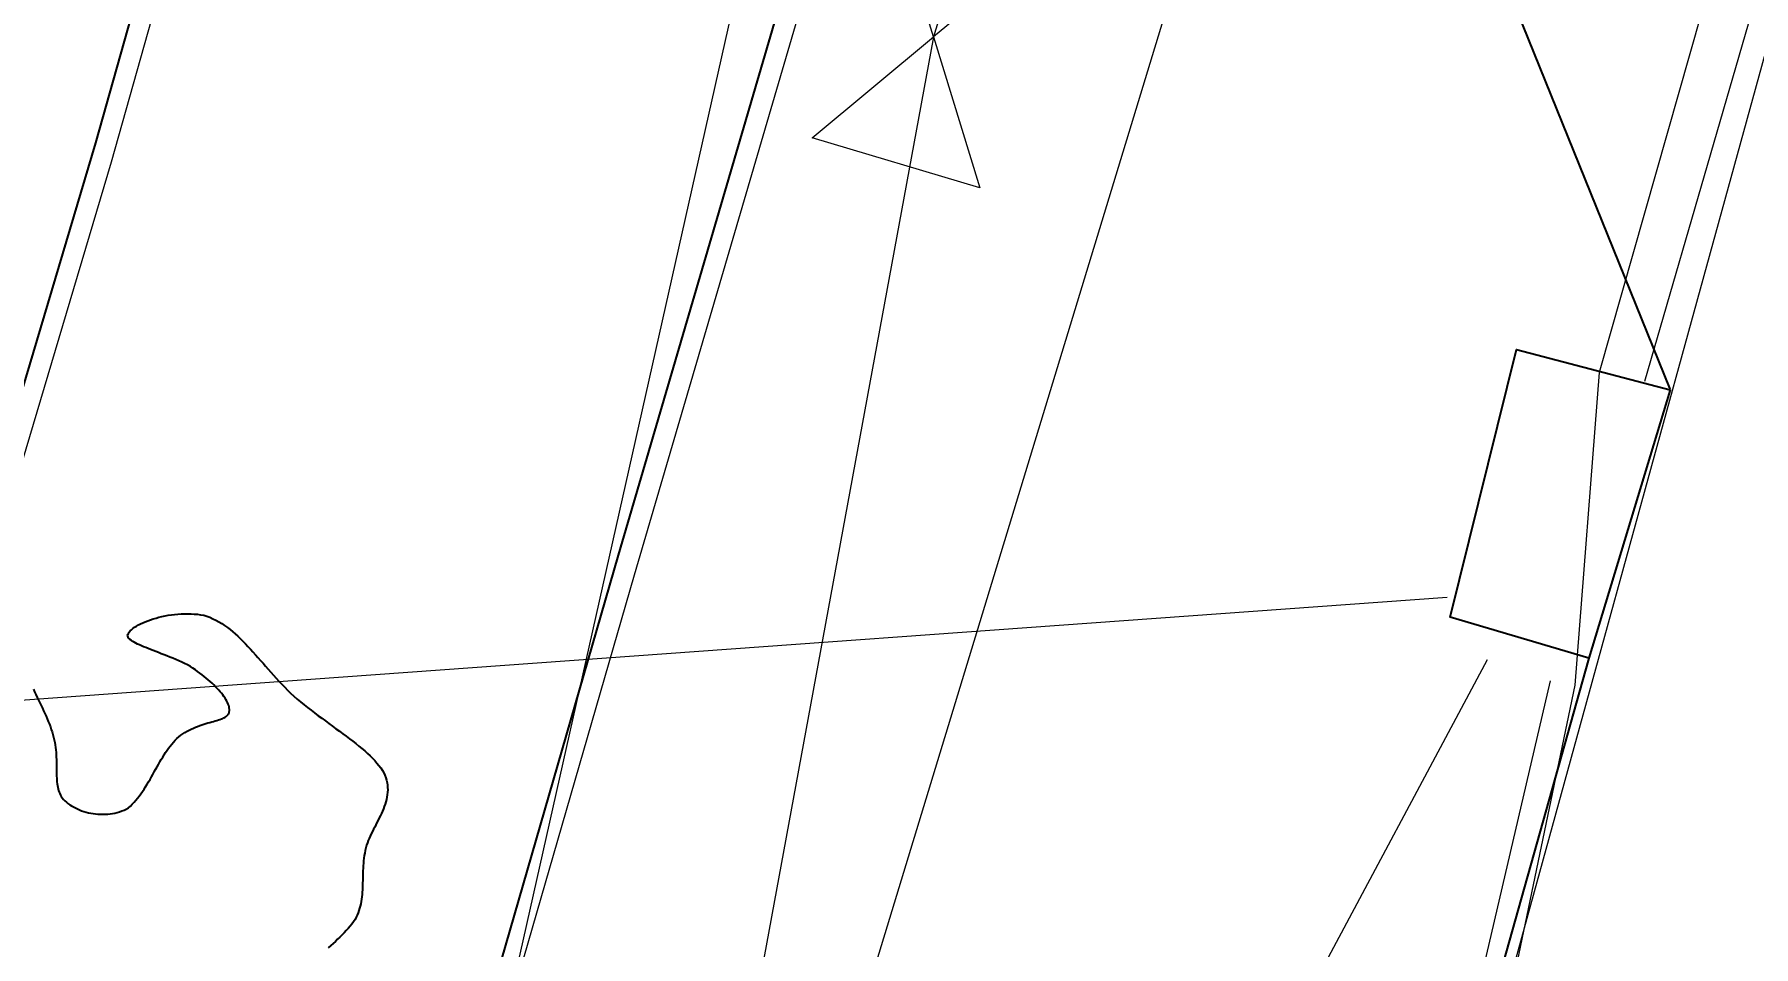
# Model space of a CAD drawing. Header units: metres. Extents: x 3 to 509016, y 4 to 6969473.
# Drawn here: x 507941.521 to 507945.447, y 6967151.103 to 6967153.186 of the extents above; entities that cross this region are included whole.
import ezdxf

# ---------------------------------------------------------------- set-up
doc = ezdxf.new("R2010")
doc.units = ezdxf.units.M
for name, color, linetype, lineweight in [('C_MD', 252, 'EXISTING_COMMUNICATIONS', 0), ('C_UG_LINES', 252, 'EXISTING_COMMUNICATIONS', 0), ('E_UG_LINES', 252, 'EXISTING_ELECTRICITY_UG', 0), ('HT_UG_LINES', 252, 'EXISTING_HIGH_VOLTAGE', 0), ('RW_UG_PIPES', 252, 'EXISTING_WAT_RECYCLED', 0), ('STR_SURFACES', 252, 'Continuous', 0), ('W_AG_PIPES_N', 252, 'EXISTING_WATER', 0), ('W_FEAT', 252, 'EXISTING_WATER', 0)]:
    doc.layers.add(name, color=color, linetype=linetype, lineweight=lineweight)
for name, color, linetype in [('mga2020bdy', 252, 'Continuous'), ('mga2020E_MANHOLE_PIT', 252, 'Continuous'), ('mga2020STR_SURFACES', 252, 'Continuous'), ('mga2020VEG_TREE', 252, 'Continuous'), ('XREF', 7, 'Continuous')]:
    doc.layers.add(name, color=color, linetype=linetype)
doc.styles.get("Standard").update_dxf_attribs({"font": 'ARIALN.TTF'})
doc.styles.add('Style-INTL_ISO_EQUAL', font='ISOCP.shx')
doc.linetypes.add('EXISTING_COMMUNICATIONS', pattern='A,2,-2,2,-2,2,-2,["COMS",Standard,S=2.5,R=0,X=0,Y=-1.25],-9.75,2,-2,2,-2', length=29.75)
doc.linetypes.add('EXISTING_ELECTRICITY_UG', pattern='A,2,-2,2,-2,2,-2,["E-UG",Standard,S=2.5,R=0,X=0,Y=-1.25],-9.15,2,-2,2,-2', length=29.15)
doc.linetypes.add('EXISTING_HIGH_VOLTAGE', pattern='A,2,-2,2,-2,2,-2,["HV",Standard,S=2.5,R=0,X=0,Y=-1.25],-5.9,2,-2,2,-2', length=25.9)
doc.linetypes.add('EXISTING_WAT_RECYCLED', pattern='A,2,-2,2,-2,2,-2,["R",Standard,S=2.5,R=0,X=0,Y=-1.25],-4.4,2,-2,2,-2', length=24.4)
doc.linetypes.add('EXISTING_WATER', pattern='A,2,-2,2,-2,2,-2,["W",Standard,S=2.5,R=0,X=0,Y=-1.25],-4.4,2,-2,2,-2', length=24.4)

# ---------------------------------------------------------------- blocks, each defined once
blk = doc.blocks.new('BAC V TREE')
for p, q in [((10.4818, 13.3866), (10.5209, 13.4006)), ((10.5209, 13.4006), (10.5616, 13.4139)), ((10.5616, 13.4139), (10.6036, 13.4263)), ((10.6036, 13.4263), (10.647, 13.4378)), ((10.647, 13.4378), (10.6915, 13.4484)), ((10.6915, 13.4484), (10.7369, 13.4579)), ((10.7369, 13.4579), (10.7832, 13.4663)), ((10.7832, 13.4663), (10.8301, 13.4736)), ((10.8301, 13.4736), (10.8776, 13.4796)), ((10.8776, 13.4796), (10.9255, 13.4843)), ((10.9255, 13.4843), (10.9736, 13.4876)), ((10.9736, 13.4876), (11.0218, 13.4894)), ((11.0218, 13.4894), (11.0699, 13.4898)), ((11.0699, 13.4898), (11.1179, 13.4885)), ((11.1179, 13.4885), (11.1654, 13.4856)), ((11.1654, 13.4856), (11.2125, 13.481)), ((11.2125, 13.481), (11.2589, 13.4746)), ((11.2589, 13.4746), (11.3046, 13.4663)), ((11.3046, 13.4663), (11.3492, 13.4561)), ((11.3492, 13.4561), (11.3957, 13.4374)), ((11.3957, 13.4374), (11.4409, 13.4169)), ((11.4409, 13.4169), (11.485, 13.3944)), ((11.485, 13.3944), (11.5281, 13.3702)), ((10.187, 13.1709), (10.1885, 13.1838)), ((10.1888, 13.1581), (10.187, 13.1709)), ((10.1885, 13.1838), (10.1973, 13.2016)), ((10.1937, 13.1454), (10.1888, 13.1581)), ((10.2017, 13.1328), (10.1937, 13.1454)), ((10.1973, 13.2016), (10.2094, 13.2195)), ((10.2094, 13.2195), (10.2247, 13.2374)), ((10.2247, 13.2374), (10.2431, 13.2552)), ((10.2431, 13.2552), (10.2644, 13.2729)), ((10.2644, 13.2729), (10.2884, 13.2903)), ((10.2884, 13.2903), (10.315, 13.3075)), ((10.315, 13.3075), (10.344, 13.3243)), ((10.344, 13.3243), (10.3754, 13.3406)), ((10.3754, 13.3406), (10.4089, 13.3565)), ((10.4089, 13.3565), (10.4444, 13.3719)), ((10.4444, 13.3719), (10.4818, 13.3866)), ((11.5281, 13.3702), (11.5702, 13.3443)), ((11.5702, 13.3443), (11.6114, 13.3168)), ((11.6114, 13.3168), (11.6518, 13.2878)), ((11.6518, 13.2878), (11.6914, 13.2572)), ((11.6914, 13.2572), (11.7304, 13.2253)), ((11.7304, 13.2253), (11.7688, 13.1921)), ((11.7688, 13.1921), (11.8067, 13.1576)), ((11.8067, 13.1576), (11.8442, 13.1219)), ((10.2125, 13.1202), (10.2017, 13.1328)), ((10.2262, 13.1077), (10.2125, 13.1202)), ((10.2425, 13.0952), (10.2262, 13.1077)), ((10.2613, 13.0826), (10.2425, 13.0952)), ((10.2825, 13.07), (10.2613, 13.0826)), ((10.306, 13.0573), (10.2825, 13.07)), ((10.3317, 13.0444), (10.306, 13.0573)), ((10.3594, 13.0314), (10.3317, 13.0444)), ((10.3891, 13.0182), (10.3594, 13.0314)), ((10.4205, 13.0048), (10.3891, 13.0182)), ((10.4537, 12.9912), (10.4205, 13.0048)), ((10.4883, 12.9773), (10.4537, 12.9912)), ((10.5244, 12.963), (10.4883, 12.9773)), ((10.5618, 12.9485), (10.5244, 12.963)), ((10.6004, 12.9336), (10.5618, 12.9485)), ((10.6401, 12.9182), (10.6004, 12.9336)), ((10.6807, 12.9025), (10.6401, 12.9182)), ((10.7221, 12.8863), (10.6807, 12.9025)), ((10.7642, 12.8696), (10.7221, 12.8863)), ((11.8442, 13.1219), (11.8813, 13.0852)), ((11.8813, 13.0852), (11.9182, 13.0474)), ((11.9182, 13.0474), (11.9549, 13.0087)), ((11.9549, 13.0087), (11.9915, 12.9692)), ((11.9915, 12.9692), (12.0281, 12.9288)), ((12.0281, 12.9288), (12.0647, 12.8877)), ((12.0647, 12.8877), (12.1015, 12.846)), ((10.8069, 12.8524), (10.7642, 12.8696)), ((10.85, 12.8346), (10.8069, 12.8524)), ((10.8935, 12.8163), (10.85, 12.8346)), ((10.9372, 12.7974), (10.8935, 12.8163)), ((10.9809, 12.7778), (10.9372, 12.7974)), ((11.0246, 12.7576), (10.9809, 12.7778)), ((11.0681, 12.7367), (11.0246, 12.7576)), ((11.1114, 12.715), (11.0681, 12.7367)), ((11.1468, 12.6913), (11.1114, 12.715)), ((11.1815, 12.6672), (11.1468, 12.6913)), ((11.2154, 12.6429), (11.1815, 12.6672)), ((11.2485, 12.6183), (11.2154, 12.6429)), ((12.1015, 12.846), (12.1385, 12.8038)), ((12.1385, 12.8038), (12.1757, 12.761)), ((12.1757, 12.761), (12.2134, 12.7178)), ((12.2134, 12.7178), (12.2515, 12.6743)), ((12.2515, 12.6743), (12.2901, 12.6305)), ((12.2901, 12.6305), (12.3293, 12.5865)), ((8.8014, 12.3832), (8.8203, 12.3425)), ((11.2808, 12.5935), (11.2485, 12.6183)), ((11.3122, 12.5686), (11.2808, 12.5935)), ((11.3426, 12.5436), (11.3122, 12.5686)), ((11.372, 12.5185), (11.3426, 12.5436)), ((11.4005, 12.4933), (11.372, 12.5185)), ((11.4278, 12.4682), (11.4005, 12.4933)), ((11.454, 12.4431), (11.4278, 12.4682)), ((11.479, 12.4181), (11.454, 12.4431)), ((11.5028, 12.3933), (11.479, 12.4181)), ((11.5254, 12.3687), (11.5028, 12.3933)), ((12.3293, 12.5865), (12.3692, 12.5424)), ((12.3692, 12.5424), (12.4099, 12.4983)), ((12.4099, 12.4983), (12.4514, 12.4542)), ((12.4514, 12.4542), (12.4939, 12.4102)), ((12.4939, 12.4102), (12.5373, 12.3664)), ((8.8203, 12.3425), (8.8393, 12.3019)), ((8.8393, 12.3019), (8.8584, 12.2614)), ((8.8584, 12.2614), (8.8775, 12.2211)), ((8.8775, 12.2211), (8.8966, 12.1809)), ((8.8966, 12.1809), (8.9155, 12.1408)), ((8.9155, 12.1408), (8.9341, 12.1009)), ((11.5466, 12.3443), (11.5254, 12.3687)), ((11.5665, 12.3202), (11.5466, 12.3443)), ((11.585, 12.2963), (11.5665, 12.3202)), ((11.602, 12.2729), (11.585, 12.2963)), ((11.6175, 12.2498), (11.602, 12.2729)), ((11.6315, 12.2272), (11.6175, 12.2498)), ((11.6439, 12.2051), (11.6315, 12.2272)), ((11.6547, 12.1835), (11.6439, 12.2051)), ((11.6638, 12.1625), (11.6547, 12.1835)), ((11.6712, 12.1421), (11.6638, 12.1625)), ((11.6768, 12.1223), (11.6712, 12.1421)), ((12.5373, 12.3664), (12.5819, 12.3229)), ((12.5819, 12.3229), (12.6297, 12.2795)), ((12.6297, 12.2795), (12.6786, 12.2367)), ((12.6786, 12.2367), (12.7284, 12.1946)), ((12.7284, 12.1946), (12.779, 12.153)), ((12.779, 12.153), (12.8302, 12.112)), ((8.9341, 12.1009), (8.9525, 12.0613)), ((8.9525, 12.0613), (8.9704, 12.0218)), ((8.9704, 12.0218), (8.9878, 11.9826)), ((8.9878, 11.9826), (9.0047, 11.9437)), ((9.0047, 11.9437), (9.0209, 11.905)), ((9.0209, 11.905), (9.0364, 11.8667)), ((11.3071, 11.867), (11.3367, 11.8762)), ((11.3367, 11.8762), (11.3657, 11.8849)), ((11.3657, 11.8849), (11.394, 11.8931)), ((11.394, 11.8931), (11.4215, 11.9009)), ((11.4215, 11.9009), (11.4481, 11.9085)), ((11.4481, 11.9085), (11.4737, 11.9158)), ((11.4737, 11.9158), (11.4982, 11.923)), ((11.4982, 11.923), (11.5215, 11.9302)), ((11.5215, 11.9302), (11.5436, 11.9374)), ((11.5436, 11.9374), (11.5644, 11.9448)), ((11.5644, 11.9448), (11.5837, 11.9525)), ((11.5837, 11.9525), (11.6015, 11.9605)), ((11.6015, 11.9605), (11.6176, 11.9688)), ((11.6176, 11.9688), (11.632, 11.9777)), ((11.632, 11.9777), (11.6446, 11.9872)), ((11.6446, 11.9872), (11.6553, 11.9974)), ((11.6553, 11.9974), (11.664, 12.0083)), ((11.664, 12.0083), (11.6706, 12.0201)), ((11.6706, 12.0201), (11.6766, 12.035)), ((11.6766, 12.035), (11.6806, 12.0508)), ((11.6806, 12.1033), (11.6768, 12.1223)), ((11.6825, 12.085), (11.6806, 12.1033)), ((11.6806, 12.0508), (11.6825, 12.0674)), ((11.6825, 12.0674), (11.6825, 12.085)), ((12.8302, 12.112), (12.8819, 12.0715)), ((12.8819, 12.0715), (12.9341, 12.0315)), ((12.9341, 12.0315), (12.9864, 11.992)), ((12.9864, 11.992), (13.0389, 11.953)), ((13.0389, 11.953), (13.0913, 11.9143)), ((13.0913, 11.9143), (13.1436, 11.8761)), ((13.1436, 11.8761), (13.1956, 11.8382)), ((9.0364, 11.8667), (9.0511, 11.8286)), ((9.0511, 11.8286), (9.0648, 11.7909)), ((9.0648, 11.7909), (9.0776, 11.7536)), ((9.0776, 11.7536), (9.0892, 11.7166)), ((9.0892, 11.7166), (9.0994, 11.6771)), ((9.0994, 11.6771), (9.1082, 11.6382)), ((9.1082, 11.6382), (9.1157, 11.6)), ((10.8583, 11.6036), (10.8829, 11.6305)), ((10.8829, 11.6305), (10.9082, 11.656)), ((10.9082, 11.656), (10.9374, 11.6806)), ((10.9374, 11.6806), (10.9672, 11.7034)), ((10.9672, 11.7034), (10.9975, 11.7246)), ((10.9975, 11.7246), (11.0282, 11.7442)), ((11.0282, 11.7442), (11.0592, 11.7624)), ((11.0592, 11.7624), (11.0904, 11.7793)), ((11.0904, 11.7793), (11.1217, 11.7949)), ((11.1217, 11.7949), (11.1531, 11.8094)), ((11.1531, 11.8094), (11.1844, 11.8227)), ((11.1844, 11.8227), (11.2155, 11.835)), ((11.2155, 11.835), (11.2464, 11.8465)), ((11.2464, 11.8465), (11.277, 11.8571)), ((11.277, 11.8571), (11.3071, 11.867)), ((13.1956, 11.8382), (13.2472, 11.8007)), ((13.2472, 11.8007), (13.2982, 11.7634)), ((13.2982, 11.7634), (13.3485, 11.7265)), ((13.3485, 11.7265), (13.398, 11.6898)), ((13.398, 11.6898), (13.4465, 11.6534)), ((13.4465, 11.6534), (13.4939, 11.6171)), ((9.1157, 11.6), (9.1219, 11.5624)), ((9.1219, 11.5624), (9.1271, 11.5254)), ((9.1271, 11.5254), (9.1313, 11.489)), ((9.1313, 11.489), (9.1347, 11.4533)), ((9.1347, 11.4533), (9.1372, 11.4182)), ((9.1372, 11.4182), (9.1391, 11.3837)), ((9.1391, 11.3837), (9.1405, 11.3498)), ((10.6805, 11.3475), (10.7014, 11.3825)), ((10.7014, 11.3825), (10.7226, 11.4168)), ((10.7226, 11.4168), (10.7441, 11.4504)), ((10.7441, 11.4504), (10.766, 11.4831)), ((10.766, 11.4831), (10.7883, 11.5149)), ((10.7883, 11.5149), (10.8111, 11.5457)), ((10.8111, 11.5457), (10.8344, 11.5752)), ((10.8344, 11.5752), (10.8583, 11.6036)), ((13.4939, 11.6171), (13.5401, 11.581)), ((13.5401, 11.581), (13.5849, 11.5451)), ((13.5849, 11.5451), (13.6283, 11.5093)), ((13.6283, 11.5093), (13.67, 11.4736)), ((13.67, 11.4736), (13.71, 11.4379)), ((13.71, 11.4379), (13.748, 11.4023)), ((13.748, 11.4023), (13.784, 11.3667)), ((13.784, 11.3667), (13.8179, 11.3311)), ((9.1405, 11.3498), (9.1413, 11.3166)), ((9.1413, 11.3166), (9.1419, 11.284)), ((9.1419, 11.284), (9.1421, 11.252)), ((9.1421, 11.252), (9.1423, 11.2207)), ((9.1423, 11.2207), (9.1424, 11.1899)), ((9.1424, 11.1899), (9.1426, 11.1598)), ((9.1426, 11.1598), (9.1429, 11.1303)), ((9.1429, 11.1303), (9.1435, 11.1015)), ((10.5363, 11.0925), (10.5571, 11.1293)), ((10.5571, 11.1293), (10.5777, 11.1661)), ((10.5777, 11.1661), (10.5982, 11.2029)), ((10.5982, 11.2029), (10.6187, 11.2395)), ((10.6187, 11.2395), (10.6392, 11.2759)), ((10.6392, 11.2759), (10.6598, 11.3119)), ((10.6598, 11.3119), (10.6805, 11.3475)), ((13.8179, 11.3311), (13.8495, 11.2955)), ((13.8495, 11.2955), (13.8786, 11.2597)), ((13.8786, 11.2597), (13.9052, 11.2239)), ((13.9052, 11.2239), (13.929, 11.1879)), ((13.929, 11.1879), (13.95, 11.1518)), ((13.95, 11.1518), (13.9667, 11.1155)), ((13.9667, 11.1155), (13.9803, 11.0793)), ((9.1435, 11.1015), (9.1446, 11.0732)), ((9.1446, 11.0732), (9.1461, 11.0456)), ((9.1461, 11.0456), (9.1482, 11.0186)), ((9.1482, 11.0186), (9.151, 10.9923)), ((9.151, 10.9923), (9.1546, 10.9665)), ((9.1546, 10.9665), (9.1591, 10.9414)), ((9.1591, 10.9414), (9.1647, 10.9169)), ((9.1647, 10.9169), (9.1714, 10.893)), ((9.1714, 10.893), (9.1793, 10.8698)), ((9.1793, 10.8698), (9.1885, 10.8471)), ((10.3821, 10.8446), (10.4055, 10.8783)), ((10.4055, 10.8783), (10.4283, 10.9127)), ((10.4283, 10.9127), (10.4507, 10.9478)), ((10.4507, 10.9478), (10.4726, 10.9834)), ((10.4726, 10.9834), (10.4941, 11.0194)), ((10.4941, 11.0194), (10.5153, 11.0558)), ((10.5153, 11.0558), (10.5363, 11.0925)), ((13.9803, 11.0793), (13.991, 11.0433)), ((13.991, 11.0433), (13.9989, 11.0076)), ((13.9989, 11.0076), (14.0041, 10.972)), ((14.0057, 10.8663), (14.0019, 10.8314)), ((14.0041, 10.972), (14.0069, 10.9366)), ((14.0074, 10.9014), (14.0057, 10.8663)), ((14.0069, 10.9366), (14.0074, 10.9014)), ((9.1885, 10.8471), (9.1992, 10.8251)), ((9.1992, 10.8251), (9.2114, 10.8037)), ((9.2114, 10.8037), (9.2253, 10.7829)), ((9.2253, 10.7829), (9.2441, 10.7616)), ((9.2441, 10.7616), (9.2647, 10.741)), ((9.2647, 10.741), (9.2868, 10.7212)), ((9.2868, 10.7212), (9.3105, 10.7023)), ((9.3105, 10.7023), (9.3356, 10.6842)), ((9.3356, 10.6842), (9.362, 10.6671)), ((9.362, 10.6671), (9.3896, 10.6509)), ((9.3896, 10.6509), (9.4184, 10.6357)), ((9.4184, 10.6357), (9.4483, 10.6215)), ((9.4483, 10.6215), (9.4791, 10.6084)), ((10.1351, 10.6056), (10.1672, 10.6209)), ((10.1672, 10.6209), (10.1984, 10.638)), ((10.1984, 10.638), (10.2272, 10.6637)), ((10.2272, 10.6637), (10.2551, 10.6908)), ((10.2551, 10.6908), (10.282, 10.7193)), ((10.282, 10.7193), (10.3082, 10.749)), ((10.3082, 10.749), (10.3335, 10.7799)), ((10.3335, 10.7799), (10.3582, 10.8118)), ((10.3582, 10.8118), (10.3821, 10.8446)), ((13.9446, 10.6249), (13.9306, 10.5909)), ((13.9575, 10.659), (13.9446, 10.6249)), ((13.9693, 10.6932), (13.9575, 10.659)), ((13.9798, 10.7275), (13.9693, 10.6932)), ((13.9888, 10.762), (13.9798, 10.7275)), ((13.9963, 10.7966), (13.9888, 10.762)), ((14.0019, 10.8314), (13.9963, 10.7966)), ((9.4791, 10.6084), (9.5109, 10.5963)), ((9.5109, 10.5963), (9.5434, 10.5854)), ((9.5434, 10.5854), (9.5767, 10.5756)), ((9.5767, 10.5756), (9.6106, 10.5671)), ((9.6106, 10.5671), (9.645, 10.5597)), ((9.645, 10.5597), (9.6799, 10.5536)), ((9.6799, 10.5536), (9.7152, 10.5489)), ((9.7152, 10.5489), (9.7507, 10.5454)), ((9.7507, 10.5454), (9.7864, 10.5433)), ((9.7864, 10.5433), (9.8223, 10.5427)), ((9.8223, 10.5427), (9.8581, 10.5434)), ((9.8581, 10.5434), (9.8939, 10.5457)), ((9.8939, 10.5457), (9.9296, 10.5494)), ((9.9296, 10.5494), (9.9649, 10.5547)), ((9.9649, 10.5547), (10, 10.5616)), ((10, 10.5616), (10.0346, 10.5701)), ((10.0346, 10.5701), (10.0687, 10.5803)), ((10.0687, 10.5803), (10.1023, 10.5921)), ((10.1023, 10.5921), (10.1351, 10.6056)), ((13.8332, 10.3891), (13.8161, 10.3557)), ((13.8503, 10.4225), (13.8332, 10.3891)), ((13.8673, 10.456), (13.8503, 10.4225)), ((13.8839, 10.4896), (13.8673, 10.456)), ((13.9001, 10.5233), (13.8839, 10.4896)), ((13.9157, 10.5571), (13.9001, 10.5233)), ((13.9306, 10.5909), (13.9157, 10.5571)), ((13.7084, 10.1234), (13.6965, 10.0903)), ((13.7215, 10.1565), (13.7084, 10.1234)), ((13.7356, 10.1896), (13.7215, 10.1565)), ((13.7506, 10.2227), (13.7356, 10.1896)), ((13.7662, 10.2559), (13.7506, 10.2227)), ((13.7825, 10.2891), (13.7662, 10.2559)), ((13.7992, 10.3224), (13.7825, 10.2891)), ((13.8161, 10.3557), (13.7992, 10.3224)), ((13.6541, 9.8602), (13.6507, 9.823)), ((13.6585, 9.8976), (13.6541, 9.8602)), ((13.6637, 9.9355), (13.6585, 9.8976)), ((13.67, 9.9736), (13.6637, 9.9355)), ((13.6775, 10.0121), (13.67, 9.9736)), ((13.6863, 10.051), (13.6775, 10.0121)), ((13.6965, 10.0903), (13.6863, 10.051)), ((13.6412, 9.6063), (13.6405, 9.5711)), ((13.642, 9.6418), (13.6412, 9.6063)), ((13.6429, 9.6775), (13.642, 9.6418)), ((13.6442, 9.7134), (13.6429, 9.6775)), ((13.6458, 9.7497), (13.6442, 9.7134)), ((13.6479, 9.7862), (13.6458, 9.7497)), ((13.6507, 9.823), (13.6479, 9.7862)), ((13.631, 9.3641), (13.6275, 9.3302)), ((13.6337, 9.3982), (13.631, 9.3641)), ((13.6359, 9.4324), (13.6337, 9.3982)), ((13.6375, 9.4668), (13.6359, 9.4324)), ((13.6387, 9.5013), (13.6375, 9.4668)), ((13.6397, 9.5361), (13.6387, 9.5013)), ((13.6405, 9.5711), (13.6397, 9.5361)), ((13.5735, 9.096), (13.5602, 9.0629)), ((13.5852, 9.1292), (13.5735, 9.096)), ((13.5954, 9.1625), (13.5852, 9.1292)), ((13.6042, 9.1958), (13.5954, 9.1625)), ((13.6116, 9.2293), (13.6042, 9.1958)), ((13.618, 9.2628), (13.6116, 9.2293)), ((13.6232, 9.2964), (13.618, 9.2628)), ((13.6275, 9.3302), (13.6232, 9.2964)), ((13.4278, 8.8667), (13.3988, 8.8347)), ((13.4554, 8.8989), (13.4278, 8.8667)), ((13.4814, 8.9313), (13.4554, 8.8989)), ((13.5058, 8.9639), (13.4814, 8.9313)), ((13.5283, 8.9967), (13.5058, 8.9639)), ((13.5452, 9.0298), (13.5283, 8.9967)), ((13.5602, 9.0629), (13.5452, 9.0298)), ((13.1699, 8.6145), (13.1352, 8.5836)), ((13.2044, 8.6455), (13.1699, 8.6145)), ((13.2386, 8.6767), (13.2044, 8.6455)), ((13.2722, 8.708), (13.2386, 8.6767)), ((13.3052, 8.7394), (13.2722, 8.708)), ((13.3374, 8.771), (13.3052, 8.7394)), ((13.3687, 8.8028), (13.3374, 8.771)), ((13.3988, 8.8347), (13.3687, 8.8028))]:
    blk.add_line(p, q)
blk = doc.blocks.new('W-SV_1')
at = {"layer": 'W_FEAT', "flags": 128}
for points in [[(0, 0), (-0.0413, 0.3582), (0.3147, 0.176)], [(0, 0), (0.0414, -0.3581), (-0.3147, -0.1759)]]:
    blk.add_lwpolyline(points, close=True, dxfattribs=at)
at = {"layer": 'W_FEAT', "style": 'Style-INTL_ISO_EQUAL', "width": 0.65}
blk.add_text('St', height=0.5, rotation=62.9, dxfattribs=at).set_placement((0.6088, -0.1097))
blk = doc.blocks.new('XE_SURVEY')
at = {"layer": 'C_MD', "flags": 128}
blk.add_lwpolyline([(507944.983, 6967151.7096), (507943.4847, 6967145.2808)], dxfattribs=at)
at = {"layer": 'C_UG_LINES', "flags": 128}
blk.add_lwpolyline([(507945.1988, 6967152.394), (507949.1057, 6967165.8605)], dxfattribs=at)
at = {"layer": 'E_UG_LINES', "flags": 128}
for points in [[(507948.9784, 6967166.0639), (507945.0946, 6967152.4134), (507945.0387, 6967151.6996), (507943.824, 6967145.8785)], [(507944.7472, 6967151.9001), (507942.1522, 6967151.7126), (507939.6587, 6967151.5325), (507931.6461, 6967154.0737)], [(507939.5026, 6967147.9861), (507941.5415, 6967147.3817), (507942.7809, 6967147.4735), (507943.1736, 6967148.6407), (507944.8395, 6967151.7582)]]:
    blk.add_lwpolyline(points, dxfattribs=at)
at = {"layer": 'HT_UG_LINES', "flags": 128}
blk.add_lwpolyline([(507949.1809, 6967165.7404), (507946.312, 6967156.0157), (507945.7461, 6967154.0975), (507945.6046, 6967153.6179), (507944.8417, 6967150.8496), (507943.5995, 6967145.4917), (507943.0349, 6967143.0563), (507941.3456, 6967137.5771), (507941.0806, 6967136.7176), (507937.3218, 6967130.5298), (507932.2371, 6967127.1114), (507931.3813, 6967126.6171), (507926.9574, 6967125.7927), (507926.4656, 6967125.813), (507922.0374, 6967126.6139), (507921.564, 6967126.7434), (507919.0137, 6967128.8222), (507914.7567, 6967133.6032), (507913.4917, 6967138.7585), (507912.8959, 6967141.1865), (507912.7858, 6967141.8366), (507911.2009, 6967151.5486), (507911.1135, 6967152.0403), (507909.8044, 6967157.0325), (507909.388, 6967158.6203), (507908.6321, 6967159.963), (507907.1604, 6967162.5772), (507906.9151, 6967163.0129), (507906.789, 6967163.2369), (507906.4754, 6967163.7941), (507906.1607, 6967164.3531), (507905.934, 6967164.7557), (507905.6887, 6967165.1914), (507905.4784, 6967165.565), (507905.2725, 6967165.9308), (507905.05, 6967166.326), (507904.7421, 6967166.8728), (507904.2743, 6967167.7039), (507903.4812, 6967169.1127), (507902.2547, 6967171.2913), (507901.0283, 6967173.4698), (507899.5566, 6967176.084), (507896.4111, 6967181.0086), (507895.2434, 6967182.8209), (507894.4105, 6967184.1137), (507894.1676, 6967184.4906), (507893.619, 6967185.3421), (507891.9607, 6967187.9156), (507891.1812, 6967189.1255), (507890.1968, 6967190.6532), (507889.1002, 6967192.3552), (507888.8509, 6967192.742), (507888.6301, 6967193.0848), (507888.473, 6967193.3285), (507888.2145, 6967193.7565), (507887.9175, 6967194.2489), (507887.5759, 6967194.8151), (507887.1814, 6967195.4691), (507877.4884, 6967211.5372), (507877.139, 6967212.1165), (507876.9146, 6967212.4884), (507876.7074, 6967212.8318), (507876.5924, 6967213.0225)], dxfattribs=at)
at = {"layer": 'mga2020bdy'}
blk.add_polyline3d([(507930.6037, 6967161.6034, 5.1104), (507934.4704, 6967159.1919, 4.8395), (507942.553, 6967156.1035, 4.7977), (507943.9279, 6967155.6575, 4.7285), (507945.2571, 6967152.3745, 4.7915), (507945.0707, 6967151.7613, 4.7587), (507943.5281, 6967146.2682, 4.7011), (507941.1505, 6967141.0839, 4.7356), (507939.9757, 6967135.209, 4.7062), (507936.9555, 6967129.1817, 4.8988), (507935.311, 6967122.2392, 4.6675), (507935.9201, 6967120.9196, 4.6501), (507939.9377, 6967112.3649, 2.59), (507942.8976, 6967107.616, 2.489), (507946.3383, 6967102.1153, 2.534), (507949.6851, 6967096.8776, 2.534), (507952.9638, 6967092.6544, 2.571), (507960.5018, 6967089.9358, 2.563), (507956.2555, 6967090.6533, 2.568), (507949.5313, 6967091.012, 2.555), (507945.2067, 6967077.2832, 2.6235)], dxfattribs=at)
at = {"layer": 'mga2020E_MANHOLE_PIT'}
blk.add_polyline3d([(507945.2571, 6967152.3745, 4.7915), (507945.0707, 6967151.7613, 4.7587), (507944.7543, 6967151.8547, 4.7498), (507944.9055, 6967152.4663, 4.7584), (507945.2571, 6967152.3745, 4.7915)], dxfattribs=at)
at = {"layer": 'mga2020STR_SURFACES'}
blk.add_polyline3d([(507940.1281, 6967147.7867, 4.7947), (507941.516, 6967147.3615, 4.7638), (507942.8552, 6967151.9965, 4.7551), (507943.9279, 6967155.6575, 4.7285), (507942.553, 6967156.1035, 4.7977), (507941.6606, 6967152.9382, 4.7705), (507940.1281, 6967147.7867, 4.7947)], dxfattribs=at)
at = {"layer": 'RW_UG_PIPES', "flags": 128}
blk.add_lwpolyline([(507947.406, 6967168.0746), (507945.41, 6967161.3652), (507943.4853, 6967154.8954), (507942.3357, 6967149.7752), (507941.1992, 6967144.2673), (507941.0981, 6967143.7776), (507940.9971, 6967143.2879), (507940.9853, 6967143.1157), (507940.9853, 6967142.6169), (507940.3695, 6967134.1368), (507939.574, 6967127.4746), (507939.4467, 6967126.4827), (507939.5215, 6967125.8773), (507939.7232, 6967125.3803), (507944.2263, 6967117.7106), (507947.2903, 6967112.5519), (507950.3543, 6967107.3933), (507950.8649, 6967106.5335), (507951.0647, 6967105.8804), (507951.08, 6967104.5806), (507950.9991, 6967103.5839), (507950.7999, 6967100.991), (507951.9834, 6967101.8422)], dxfattribs=at)
at = {"layer": 'STR_SURFACES'}
blk.add_polyline3d([(507940.1632, 6967147.7407, 4.7947), (507941.5517, 6967147.3152, 4.7638), (507942.8916, 6967151.9521, 4.7551), (507943.9648, 6967155.6146, 4.7285), (507942.5894, 6967156.0608, 4.7977), (507941.6965, 6967152.8942, 4.7705), (507940.1632, 6967147.7407, 4.7947)], dxfattribs=at)
at = {"layer": 'W_AG_PIPES_N', "flags": 128}
for points in [[(507947.923, 6967167.7497), (507947.0944, 6967164.9732), (507945.6645, 6967160.1821), (507944.0915, 6967154.9118), (507943.5747, 6967153.1802), (507942.9957, 6967150.0402), (507921.3914, 6967156.3246), (507918.5214, 6967157.198), (507914.5257, 6967160.1926), (507914.2584, 6967160.6141), (507907.6585, 6967171.2298), (507897.8907, 6967186.9409), (507887.3157, 6967203.9502), (507879.3001, 6967216.6281), (507862.6221, 6967243.3506), (507843.5742, 6967273.8986), (507839.255, 6967280.8829), (507842.1443, 6967293.8616), (507861.1538, 6967305.6471), (507861.476, 6967305.834)], [(507951.7092, 6967102.3087), (507951.4393, 6967102.5917), (507951.3432, 6967104.1978), (507951.3134, 6967104.6969), (507951.1911, 6967105.9604), (507950.9562, 6967106.6112), (507950.6815, 6967107.0734), (507945.5716, 6967115.6692), (507940.2062, 6967124.6949), (507939.9507, 6967125.1247), (507939.7774, 6967125.4163), (507939.5864, 6967125.9097), (507939.5206, 6967126.4886), (507939.597, 6967127.0956), (507939.6579, 6967127.5287), (507940.3121, 6967132.4857), (507940.8538, 6967139.9649), (507941.0205, 6967142.4593), (507941.0538, 6967142.9582), (507941.0761, 6967143.2908), (507941.5616, 6967144.8851), (507941.7073, 6967145.3635), (507943.0182, 6967149.6683), (507944.6205, 6967154.9297), (507944.7942, 6967155.5003), (507944.7857, 6967155.5262), (507944.3167, 6967155.6662)]]:
    blk.add_lwpolyline(points, dxfattribs=at)
at = {"layer": 'mga2020VEG_TREE', "xscale": 0.1554417355589352, "yscale": 0.1554417355589352, "zscale": 0.1554417355589352, "rotation": 0.001583333339407246}
blk.add_blockref('BAC V TREE', (507940.1506, 6967149.766, 4.8605), dxfattribs=at)
at = {"layer": 'W_FEAT', "rotation": 10.48168710687289}
blk.add_blockref('W-SV_1', (507943.5747, 6967153.1802), dxfattribs=at)

msp = doc.modelspace()

# ---------------------------------------------------------------- block references
msp.add_blockref('XE_SURVEY', (0, 0))
at = {"layer": 'XREF'}
msp.add_blockref('XE_SURVEY', (0, 0), dxfattribs=at)

doc.saveas('drawing.dxf')
